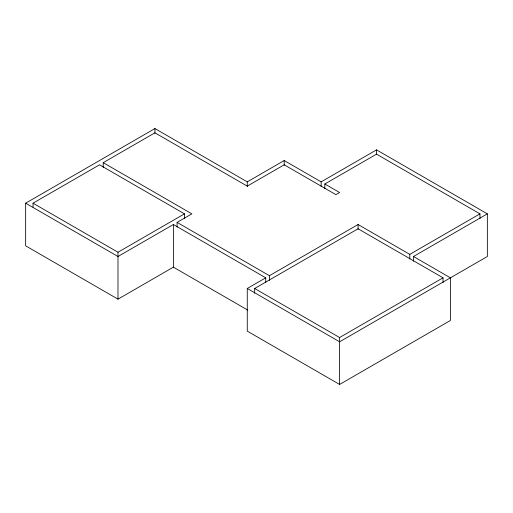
<?xml version="1.0" encoding="UTF-8"?>
<svg xmlns="http://www.w3.org/2000/svg" width="513" height="513" viewBox="0 0 513 513"><rect width="100%" height="100%" fill="white"/><g stroke="black" fill="none" stroke-linecap="round" stroke-linejoin="round"><path stroke-width="0.77" d="M247.817 310.128L173.394 267.164L117.99 299.15L25.65 245.836L25.65 203.186L154.926 128.551L247.266 181.865L284.202 160.537L321.138 181.865L376.542 149.873L487.35 213.85L487.35 256.5L339.606 341.799L247.266 288.486L247.266 331.135L339.606 384.449L450.414 320.478L450.414 277.822L413.478 256.5L413.478 261.239M33.037 207.137L33.037 203.186L99.522 164.801L184.475 213.85L184.475 218.589M103.216 167.411L103.216 162.672L154.926 132.816L247.266 186.129L284.202 164.801L335.912 194.658L339.606 192.522L324.832 183.994L324.832 188.733M33.037 203.186L117.99 252.236L184.475 213.85M265.734 282.56L265.734 277.822L173.394 224.514L117.99 256.5L25.65 203.186M177.088 227.118L177.088 222.379L191.862 213.85L103.216 162.672M324.832 183.994L376.542 154.144L479.963 213.85L479.963 218.589M247.266 288.486L265.734 277.822M177.088 222.379L269.428 275.693L358.074 224.514L409.784 254.365L479.963 213.85M254.653 293.224L254.653 288.486L358.074 228.779L443.027 277.822L443.027 282.56M413.478 256.5L487.35 213.85M254.653 288.486L339.606 337.535L443.027 277.822M409.784 254.365L409.784 259.103M376.542 149.873L376.542 154.612M358.074 224.514L358.074 229.253M339.606 337.535L339.606 384.449M321.138 181.865L321.138 186.604M284.202 160.537L284.202 165.276M269.428 275.693L269.428 280.431M247.266 181.865L247.266 186.604M173.394 224.514L173.394 267.164M154.926 128.551L154.926 133.29M117.99 252.236L117.99 299.15"/></g></svg>
